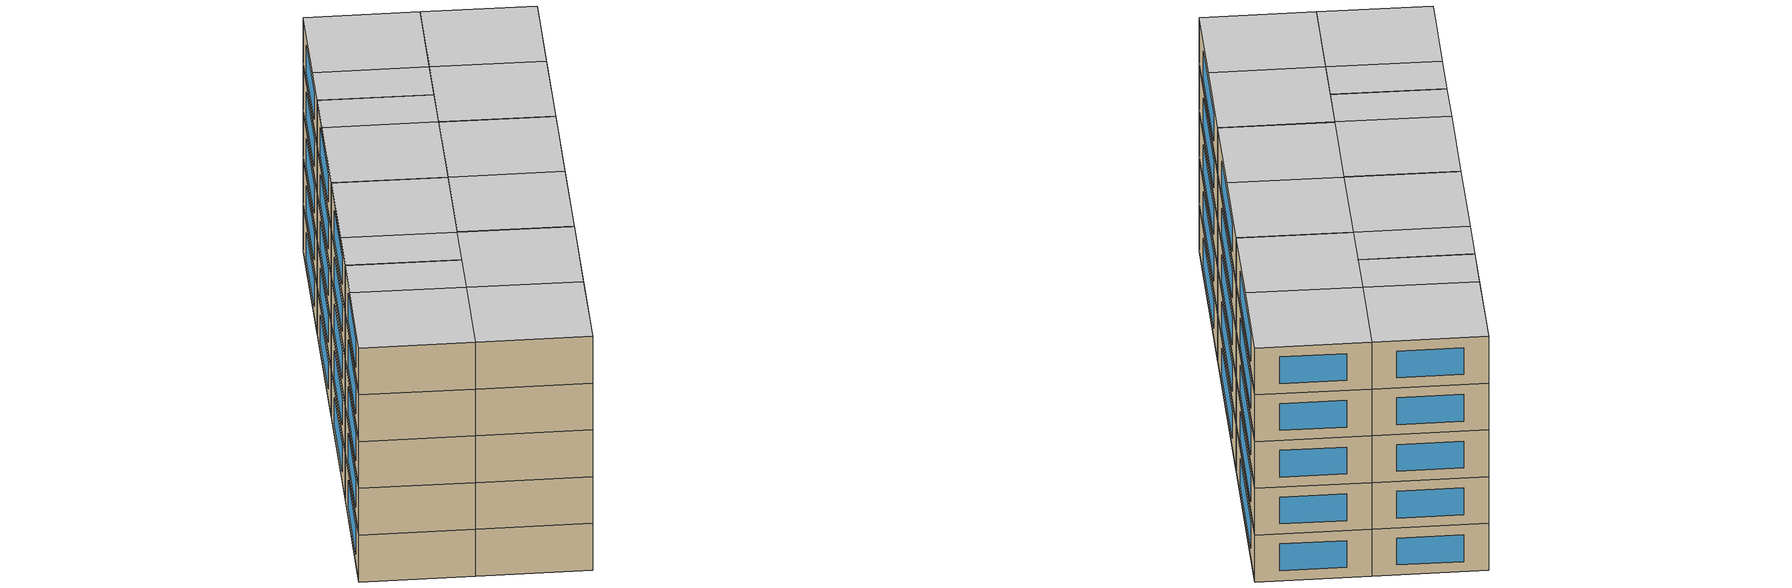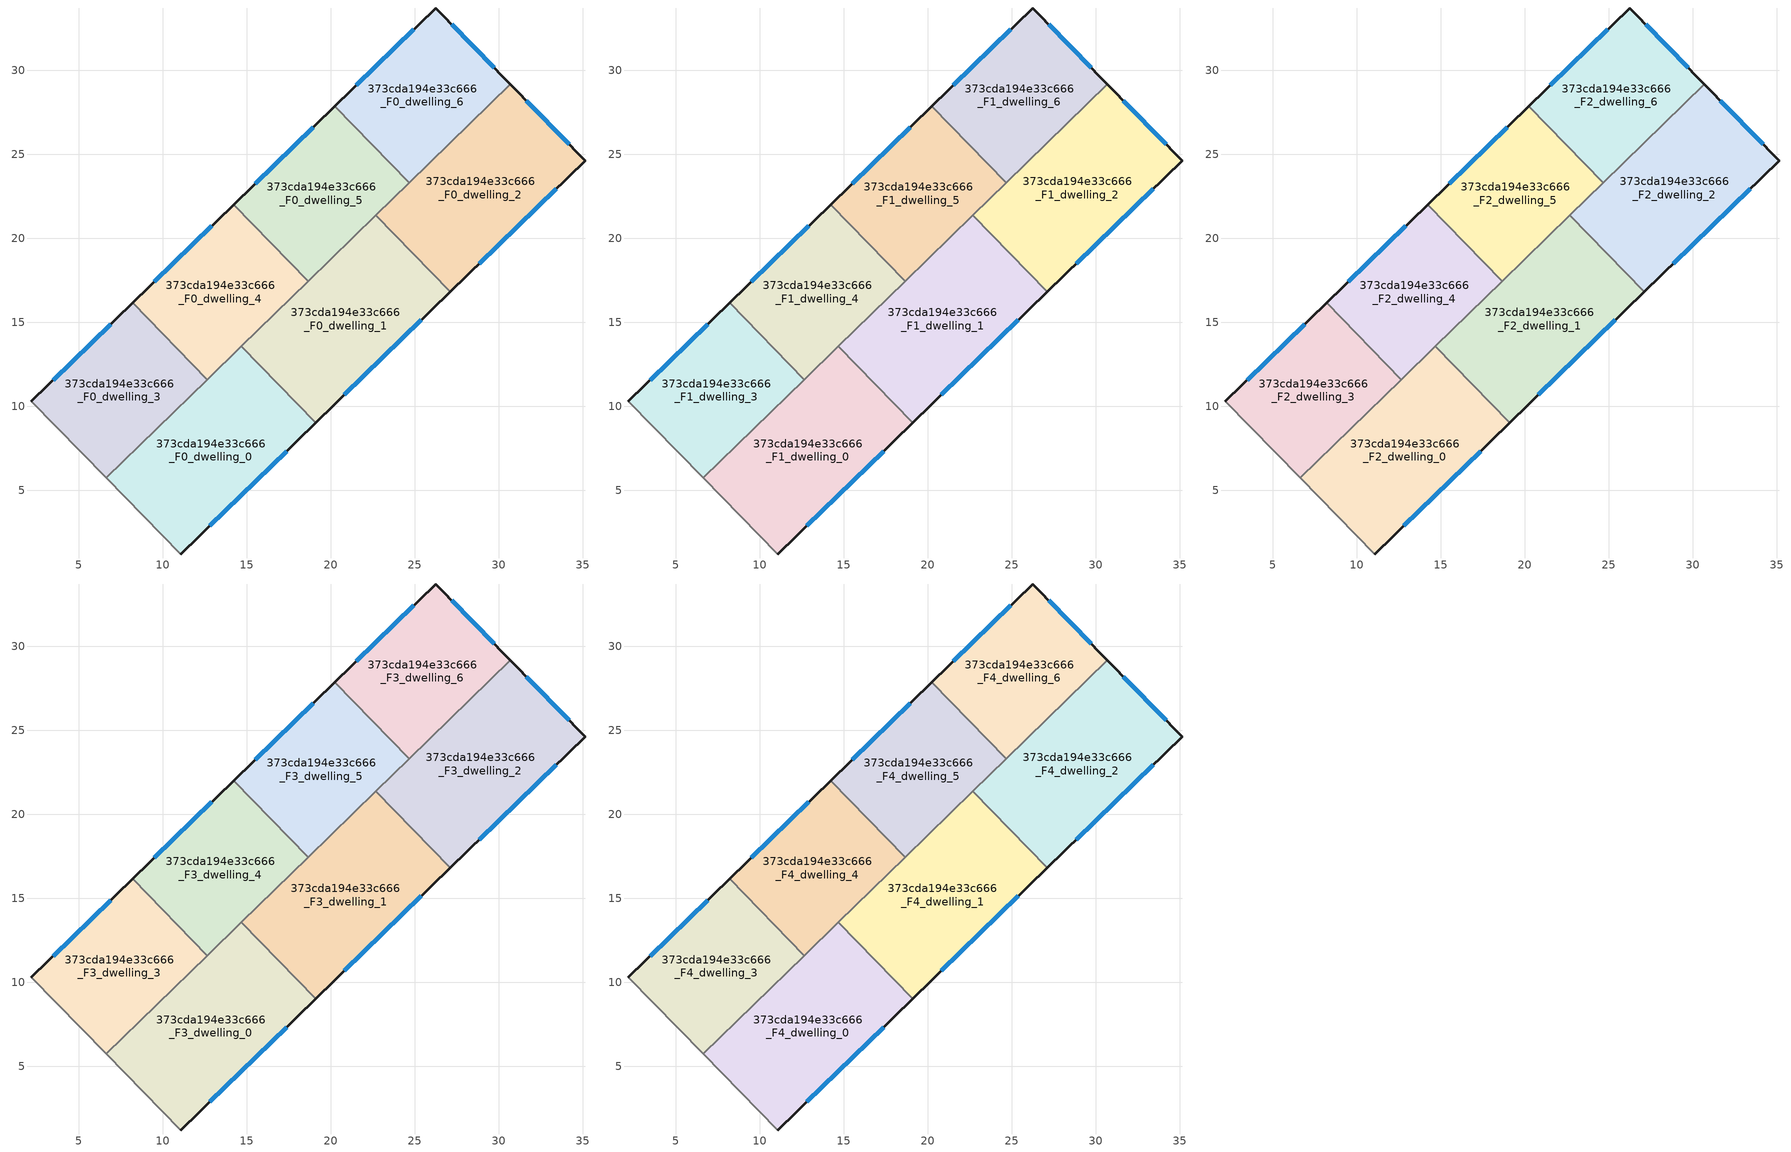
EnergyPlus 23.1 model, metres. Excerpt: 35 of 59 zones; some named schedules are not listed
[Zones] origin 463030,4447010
373cda194e33c666_F0_dwelling_0
 floor ground (EU_floor_Construction): 14.67,13.57 19.1,9.01 11.09,1.21 6.64,5.75 z0
 wall outside (EU_wall_Construction): 11.09,1.21 19.1,9.01 z0:3
 wall adiabatic (EU_wall_Construction): 6.64,5.75 11.09,1.21 z0:3
 wall to 373cda194e33c666_F0_dwelling_1 (EU_wall_Construction): 19.1,9.01 14.67,13.57 z0:3
 wall to 373cda194e33c666_F0_dwelling_3 (EU_wall_Construction): 12.65,11.6 6.64,5.75 z0:3
 wall to 373cda194e33c666_F0_dwelling_4 (EU_wall_Construction): 14.67,13.57 12.65,11.6 z0:3
 window (EU_Window_Construction): 12.81,2.88 17.39,7.34 z0.64:2.36
373cda194e33c666_F0_dwelling_1
 floor ground (EU_floor_Construction): 22.69,21.38 27.12,16.82 19.1,9.01 14.67,13.57 z0
 wall outside (EU_wall_Construction): 19.1,9.01 27.12,16.82 z0:3
 wall to 373cda194e33c666_F0_dwelling_2 (EU_wall_Construction): 27.12,16.82 22.69,21.38 z0:3
 wall to 373cda194e33c666_F0_dwelling_5 (EU_wall_Construction): 22.69,21.38 18.66,17.46 z0:3
 wall to 373cda194e33c666_F0_dwelling_4 (EU_wall_Construction): 18.66,17.46 14.67,13.57 z0:3
 window (EU_Window_Construction): 20.82,10.69 25.41,15.15 z0.64:2.36
373cda194e33c666_F0_dwelling_2
 floor ground (EU_floor_Construction): 30.7,29.18 35.16,24.64 27.12,16.82 22.69,21.38 z0
 wall outside (EU_wall_Construction): 27.12,16.82 35.16,24.64 30.7,29.18 z0:3
 wall to 373cda194e33c666_F0_dwelling_6 (EU_wall_Construction): 30.7,29.18 24.68,23.31 z0:3
 wall to 373cda194e33c666_F0_dwelling_5 (EU_wall_Construction): 24.68,23.31 22.69,21.38 z0:3
 window (EU_Window_Construction): 34.2,25.61 31.66,28.2 / 28.84,18.5 33.43,22.96 z0.64:2.36
373cda194e33c666_F0_dwelling_3
 floor ground (EU_floor_Construction): 8.21,16.16 12.65,11.6 6.64,5.75 2.18,10.29 z0
 wall outside (EU_wall_Construction): 8.21,16.16 2.18,10.29 z0:3
 wall adiabatic (EU_wall_Construction): 2.18,10.29 6.64,5.75 z0:3
 wall to 373cda194e33c666_F0_dwelling_4 (EU_wall_Construction): 12.65,11.6 8.21,16.16 z0:3
 window (EU_Window_Construction): 6.92,14.9 3.48,11.55 z0.64:2.36
373cda194e33c666_F0_dwelling_4
 floor ground (EU_floor_Construction): 14.23,22.01 18.66,17.46 12.65,11.6 8.21,16.16 z0
 wall outside (EU_wall_Construction): 14.23,22.01 8.21,16.16 z0:3
 wall to 373cda194e33c666_F0_dwelling_5 (EU_wall_Construction): 18.66,17.46 14.23,22.01 z0:3
 window (EU_Window_Construction): 12.94,20.76 9.5,17.41 z0.64:2.36
373cda194e33c666_F0_dwelling_5
 floor ground (EU_floor_Construction): 20.24,27.87 24.68,23.31 18.66,17.46 14.23,22.01 z0
 wall outside (EU_wall_Construction): 20.24,27.87 14.23,22.01 z0:3
 wall to 373cda194e33c666_F0_dwelling_6 (EU_wall_Construction): 24.68,23.31 20.24,27.87 z0:3
 window (EU_Window_Construction): 18.95,26.61 15.51,23.27 z0.64:2.36
373cda194e33c666_F0_dwelling_6
 floor ground (EU_floor_Construction): 26.25,33.72 30.7,29.18 24.68,23.31 20.24,27.87 z0
 wall outside (EU_wall_Construction): 30.7,29.18 26.25,33.72 20.24,27.87 z0:3
 window (EU_Window_Construction): 24.96,32.46 21.53,29.12 / 29.75,30.15 27.2,32.74 z0.64:2.36
373cda194e33c666_F1_dwelling_0
 floor to 373cda194e33c666_F0_dwelling_0 (EU_floor_Construction): 14.67,13.57 19.1,9.01 11.09,1.21 6.64,5.75 z3
 wall outside (EU_wall_Construction): 11.09,1.21 19.1,9.01 z3:6
 wall adiabatic (EU_wall_Construction): 6.64,5.75 11.09,1.21 z3:6
 wall to 373cda194e33c666_F1_dwelling_1 (EU_wall_Construction): 19.1,9.01 14.67,13.57 z3:6
 wall to 373cda194e33c666_F1_dwelling_3 (EU_wall_Construction): 12.65,11.6 6.64,5.75 z3:6
 wall to 373cda194e33c666_F1_dwelling_4 (EU_wall_Construction): 14.67,13.57 12.65,11.6 z3:6
 window (EU_Window_Construction): 12.81,2.88 17.39,7.34 z3.64:5.36
373cda194e33c666_F1_dwelling_1
 floor to 373cda194e33c666_F0_dwelling_1 (EU_floor_Construction): 22.69,21.38 27.12,16.82 19.1,9.01 14.67,13.57 z3
 wall outside (EU_wall_Construction): 19.1,9.01 27.12,16.82 z3:6
 wall to 373cda194e33c666_F1_dwelling_2 (EU_wall_Construction): 27.12,16.82 22.69,21.38 z3:6
 wall to 373cda194e33c666_F1_dwelling_5 (EU_wall_Construction): 22.69,21.38 18.66,17.46 z3:6
 wall to 373cda194e33c666_F1_dwelling_4 (EU_wall_Construction): 18.66,17.46 14.67,13.57 z3:6
 window (EU_Window_Construction): 20.82,10.69 25.41,15.15 z3.64:5.36
373cda194e33c666_F1_dwelling_2
 floor to 373cda194e33c666_F0_dwelling_2 (EU_floor_Construction): 30.7,29.18 35.16,24.64 27.12,16.82 22.69,21.38 z3
 wall outside (EU_wall_Construction): 27.12,16.82 35.16,24.64 30.7,29.18 z3:6
 wall to 373cda194e33c666_F1_dwelling_6 (EU_wall_Construction): 30.7,29.18 24.68,23.31 z3:6
 wall to 373cda194e33c666_F1_dwelling_5 (EU_wall_Construction): 24.68,23.31 22.69,21.38 z3:6
 window (EU_Window_Construction): 34.2,25.61 31.66,28.2 / 28.84,18.5 33.43,22.96 z3.64:5.36
373cda194e33c666_F1_dwelling_3
 floor to 373cda194e33c666_F0_dwelling_3 (EU_floor_Construction): 8.21,16.16 12.65,11.6 6.64,5.75 2.18,10.29 z3
 wall outside (EU_wall_Construction): 8.21,16.16 2.18,10.29 z3:6
 wall adiabatic (EU_wall_Construction): 2.18,10.29 6.64,5.75 z3:6
 wall to 373cda194e33c666_F1_dwelling_4 (EU_wall_Construction): 12.65,11.6 8.21,16.16 z3:6
 window (EU_Window_Construction): 6.92,14.9 3.48,11.55 z3.64:5.36
373cda194e33c666_F1_dwelling_4
 floor to 373cda194e33c666_F0_dwelling_4 (EU_floor_Construction): 14.23,22.01 18.66,17.46 12.65,11.6 8.21,16.16 z3
 wall outside (EU_wall_Construction): 14.23,22.01 8.21,16.16 z3:6
 wall to 373cda194e33c666_F1_dwelling_5 (EU_wall_Construction): 18.66,17.46 14.23,22.01 z3:6
 window (EU_Window_Construction): 12.94,20.76 9.5,17.41 z3.64:5.36
373cda194e33c666_F1_dwelling_5
 floor to 373cda194e33c666_F0_dwelling_5 (EU_floor_Construction): 20.24,27.87 24.68,23.31 18.66,17.46 14.23,22.01 z3
 wall outside (EU_wall_Construction): 20.24,27.87 14.23,22.01 z3:6
 wall to 373cda194e33c666_F1_dwelling_6 (EU_wall_Construction): 24.68,23.31 20.24,27.87 z3:6
 window (EU_Window_Construction): 18.95,26.61 15.51,23.27 z3.64:5.36
373cda194e33c666_F1_dwelling_6
 floor to 373cda194e33c666_F0_dwelling_6 (EU_floor_Construction): 26.25,33.72 30.7,29.18 24.68,23.31 20.24,27.87 z3
 wall outside (EU_wall_Construction): 30.7,29.18 26.25,33.72 20.24,27.87 z3:6
 window (EU_Window_Construction): 24.96,32.46 21.53,29.12 / 29.75,30.15 27.2,32.74 z3.64:5.36
373cda194e33c666_F2_dwelling_0
 floor to 373cda194e33c666_F1_dwelling_0 (EU_floor_Construction): 14.67,13.57 19.1,9.01 11.09,1.21 6.64,5.75 z6
 wall outside (EU_wall_Construction): 11.09,1.21 19.1,9.01 z6:9
 wall adiabatic (EU_wall_Construction): 6.64,5.75 11.09,1.21 z6:9
 wall to 373cda194e33c666_F2_dwelling_1 (EU_wall_Construction): 19.1,9.01 14.67,13.57 z6:9
 wall to 373cda194e33c666_F2_dwelling_3 (EU_wall_Construction): 12.65,11.6 6.64,5.75 z6:9
 wall to 373cda194e33c666_F2_dwelling_4 (EU_wall_Construction): 14.67,13.57 12.65,11.6 z6:9
 window (EU_Window_Construction): 12.81,2.88 17.39,7.34 z6.64:8.36
373cda194e33c666_F2_dwelling_1
 floor to 373cda194e33c666_F1_dwelling_1 (EU_floor_Construction): 22.69,21.38 27.12,16.82 19.1,9.01 14.67,13.57 z6
 wall outside (EU_wall_Construction): 19.1,9.01 27.12,16.82 z6:9
 wall to 373cda194e33c666_F2_dwelling_2 (EU_wall_Construction): 27.12,16.82 22.69,21.38 z6:9
 wall to 373cda194e33c666_F2_dwelling_5 (EU_wall_Construction): 22.69,21.38 18.66,17.46 z6:9
 wall to 373cda194e33c666_F2_dwelling_4 (EU_wall_Construction): 18.66,17.46 14.67,13.57 z6:9
 window (EU_Window_Construction): 20.82,10.69 25.41,15.15 z6.64:8.36
373cda194e33c666_F2_dwelling_2
 floor to 373cda194e33c666_F1_dwelling_2 (EU_floor_Construction): 30.7,29.18 35.16,24.64 27.12,16.82 22.69,21.38 z6
 wall outside (EU_wall_Construction): 27.12,16.82 35.16,24.64 30.7,29.18 z6:9
 wall to 373cda194e33c666_F2_dwelling_6 (EU_wall_Construction): 30.7,29.18 24.68,23.31 z6:9
 wall to 373cda194e33c666_F2_dwelling_5 (EU_wall_Construction): 24.68,23.31 22.69,21.38 z6:9
 window (EU_Window_Construction): 34.2,25.61 31.66,28.2 / 28.84,18.5 33.43,22.96 z6.64:8.36
373cda194e33c666_F2_dwelling_3
 floor to 373cda194e33c666_F1_dwelling_3 (EU_floor_Construction): 8.21,16.16 12.65,11.6 6.64,5.75 2.18,10.29 z6
 wall outside (EU_wall_Construction): 8.21,16.16 2.18,10.29 z6:9
 wall adiabatic (EU_wall_Construction): 2.18,10.29 6.64,5.75 z6:9
 wall to 373cda194e33c666_F2_dwelling_4 (EU_wall_Construction): 12.65,11.6 8.21,16.16 z6:9
 window (EU_Window_Construction): 6.92,14.9 3.48,11.55 z6.64:8.36
373cda194e33c666_F2_dwelling_4
 floor to 373cda194e33c666_F1_dwelling_4 (EU_floor_Construction): 14.23,22.01 18.66,17.46 12.65,11.6 8.21,16.16 z6
 wall outside (EU_wall_Construction): 14.23,22.01 8.21,16.16 z6:9
 wall to 373cda194e33c666_F2_dwelling_5 (EU_wall_Construction): 18.66,17.46 14.23,22.01 z6:9
 window (EU_Window_Construction): 12.94,20.76 9.5,17.41 z6.64:8.36
373cda194e33c666_F2_dwelling_5
 floor to 373cda194e33c666_F1_dwelling_5 (EU_floor_Construction): 20.24,27.87 24.68,23.31 18.66,17.46 14.23,22.01 z6
 wall outside (EU_wall_Construction): 20.24,27.87 14.23,22.01 z6:9
 wall to 373cda194e33c666_F2_dwelling_6 (EU_wall_Construction): 24.68,23.31 20.24,27.87 z6:9
 window (EU_Window_Construction): 18.95,26.61 15.51,23.27 z6.64:8.36
373cda194e33c666_F2_dwelling_6
 floor to 373cda194e33c666_F1_dwelling_6 (EU_floor_Construction): 26.25,33.72 30.7,29.18 24.68,23.31 20.24,27.87 z6
 wall outside (EU_wall_Construction): 30.7,29.18 26.25,33.72 20.24,27.87 z6:9
 window (EU_Window_Construction): 24.96,32.46 21.53,29.12 / 29.75,30.15 27.2,32.74 z6.64:8.36
373cda194e33c666_F3_dwelling_0
 floor to 373cda194e33c666_F2_dwelling_0 (EU_floor_Construction): 14.67,13.57 19.1,9.01 11.09,1.21 6.64,5.75 z9
 wall outside (EU_wall_Construction): 11.09,1.21 19.1,9.01 z9:12
 wall adiabatic (EU_wall_Construction): 6.64,5.75 11.09,1.21 z9:12
 wall to 373cda194e33c666_F3_dwelling_1 (EU_wall_Construction): 19.1,9.01 14.67,13.57 z9:12
 wall to 373cda194e33c666_F3_dwelling_3 (EU_wall_Construction): 12.65,11.6 6.64,5.75 z9:12
 wall to 373cda194e33c666_F3_dwelling_4 (EU_wall_Construction): 14.67,13.57 12.65,11.6 z9:12
 window (EU_Window_Construction): 12.81,2.88 17.39,7.34 z9.64:11.36
373cda194e33c666_F3_dwelling_1
 floor to 373cda194e33c666_F2_dwelling_1 (EU_floor_Construction): 22.69,21.38 27.12,16.82 19.1,9.01 14.67,13.57 z9
 wall outside (EU_wall_Construction): 19.1,9.01 27.12,16.82 z9:12
 wall to 373cda194e33c666_F3_dwelling_2 (EU_wall_Construction): 27.12,16.82 22.69,21.38 z9:12
 wall to 373cda194e33c666_F3_dwelling_5 (EU_wall_Construction): 22.69,21.38 18.66,17.46 z9:12
 wall to 373cda194e33c666_F3_dwelling_4 (EU_wall_Construction): 18.66,17.46 14.67,13.57 z9:12
 window (EU_Window_Construction): 20.82,10.69 25.41,15.15 z9.64:11.36
373cda194e33c666_F3_dwelling_2
 floor to 373cda194e33c666_F2_dwelling_2 (EU_floor_Construction): 30.7,29.18 35.16,24.64 27.12,16.82 22.69,21.38 z9
 wall outside (EU_wall_Construction): 27.12,16.82 35.16,24.64 30.7,29.18 z9:12
 wall to 373cda194e33c666_F3_dwelling_6 (EU_wall_Construction): 30.7,29.18 24.68,23.31 z9:12
 wall to 373cda194e33c666_F3_dwelling_5 (EU_wall_Construction): 24.68,23.31 22.69,21.38 z9:12
 window (EU_Window_Construction): 34.2,25.61 31.66,28.2 / 28.84,18.5 33.43,22.96 z9.64:11.36
373cda194e33c666_F3_dwelling_3
 floor to 373cda194e33c666_F2_dwelling_3 (EU_floor_Construction): 8.21,16.16 12.65,11.6 6.64,5.75 2.18,10.29 z9
 wall outside (EU_wall_Construction): 8.21,16.16 2.18,10.29 z9:12
 wall adiabatic (EU_wall_Construction): 2.18,10.29 6.64,5.75 z9:12
 wall to 373cda194e33c666_F3_dwelling_4 (EU_wall_Construction): 12.65,11.6 8.21,16.16 z9:12
 window (EU_Window_Construction): 6.92,14.9 3.48,11.55 z9.64:11.36
373cda194e33c666_F3_dwelling_4
 floor to 373cda194e33c666_F2_dwelling_4 (EU_floor_Construction): 14.23,22.01 18.66,17.46 12.65,11.6 8.21,16.16 z9
 wall outside (EU_wall_Construction): 14.23,22.01 8.21,16.16 z9:12
 wall to 373cda194e33c666_F3_dwelling_5 (EU_wall_Construction): 18.66,17.46 14.23,22.01 z9:12
 window (EU_Window_Construction): 12.94,20.76 9.5,17.41 z9.64:11.36
373cda194e33c666_F3_dwelling_5
 floor to 373cda194e33c666_F2_dwelling_5 (EU_floor_Construction): 20.24,27.87 24.68,23.31 18.66,17.46 14.23,22.01 z9
 wall outside (EU_wall_Construction): 20.24,27.87 14.23,22.01 z9:12
 wall to 373cda194e33c666_F3_dwelling_6 (EU_wall_Construction): 24.68,23.31 20.24,27.87 z9:12
 window (EU_Window_Construction): 18.95,26.61 15.51,23.27 z9.64:11.36
373cda194e33c666_F3_dwelling_6
 floor to 373cda194e33c666_F2_dwelling_6 (EU_floor_Construction): 26.25,33.72 30.7,29.18 24.68,23.31 20.24,27.87 z9
 wall outside (EU_wall_Construction): 30.7,29.18 26.25,33.72 20.24,27.87 z9:12
 window (EU_Window_Construction): 24.96,32.46 21.53,29.12 / 29.75,30.15 27.2,32.74 z9.64:11.36
373cda194e33c666_F4_dwelling_0
 floor to 373cda194e33c666_F3_dwelling_0 (EU_floor_Construction): 14.67,13.57 19.1,9.01 11.09,1.21 6.64,5.75 z12
 wall outside (EU_wall_Construction): 11.09,1.21 19.1,9.01 z12:15
 wall adiabatic (EU_wall_Construction): 6.64,5.75 11.09,1.21 z12:15
 wall to 373cda194e33c666_F4_dwelling_1 (EU_wall_Construction): 19.1,9.01 14.67,13.57 z12:15
 wall to 373cda194e33c666_F4_dwelling_3 (EU_wall_Construction): 12.65,11.6 6.64,5.75 z12:15
 wall to 373cda194e33c666_F4_dwelling_4 (EU_wall_Construction): 14.67,13.57 12.65,11.6 z12:15
 window (EU_Window_Construction): 12.81,2.88 17.39,7.34 z12.64:14.36
 ceiling to 373cda194e33c666_F5_dwelling_1 (EU_floor_Construction): 19.09,9 14.66,13.56 10.65,9.66 15.08,5.1 z15
 ceiling to 373cda194e33c666_F5_dwelling_2 (EU_floor_Construction): 19.1,9.01 14.67,13.57 14.66,13.56 19.09,9 z15
 ceiling to 373cda194e33c666_F5_dwelling_0 (EU_floor_Construction): 15.08,5.1 10.65,9.66 6.64,5.75 11.09,1.21 z15
373cda194e33c666_F4_dwelling_1
 floor to 373cda194e33c666_F3_dwelling_1 (EU_floor_Construction): 22.69,21.38 27.12,16.82 19.1,9.01 14.67,13.57 z12
 wall outside (EU_wall_Construction): 19.1,9.01 27.12,16.82 z12:15
 wall to 373cda194e33c666_F4_dwelling_2 (EU_wall_Construction): 27.12,16.82 22.69,21.38 z12:15
 wall to 373cda194e33c666_F4_dwelling_5 (EU_wall_Construction): 22.69,21.38 18.66,17.46 z12:15
 wall to 373cda194e33c666_F4_dwelling_4 (EU_wall_Construction): 18.66,17.46 14.67,13.57 z12:15
 window (EU_Window_Construction): 20.82,10.69 25.41,15.15 z12.64:14.36
 ceiling to 373cda194e33c666_F5_dwelling_3 (EU_floor_Construction): 27.12,16.81 22.68,21.37 18.67,17.46 23.1,12.91 z15
 ceiling to 373cda194e33c666_F5_dwelling_4 (EU_floor_Construction): 27.12,16.82 22.69,21.38 22.68,21.37 27.12,16.81 z15
 ceiling to 373cda194e33c666_F5_dwelling_2 (EU_floor_Construction): 23.1,12.91 18.67,17.46 14.67,13.57 19.1,9.01 z15
373cda194e33c666_F4_dwelling_2
 floor to 373cda194e33c666_F3_dwelling_2 (EU_floor_Construction): 30.7,29.18 35.16,24.64 27.12,16.82 22.69,21.38 z12
 wall outside (EU_wall_Construction): 27.12,16.82 35.16,24.64 30.7,29.18 z12:15
 wall to 373cda194e33c666_F4_dwelling_6 (EU_wall_Construction): 30.7,29.18 24.68,23.31 z12:15
 wall to 373cda194e33c666_F4_dwelling_5 (EU_wall_Construction): 24.68,23.31 22.69,21.38 z12:15
 window (EU_Window_Construction): 34.2,25.61 31.66,28.2 / 28.84,18.5 33.43,22.96 z12.64:14.36
 ceiling adiabatic (EU_roof_Construction): 35.16,24.64 30.7,29.18 26.69,25.27 31.13,20.72 z15
 ceiling to 373cda194e33c666_F5_dwelling_4 (EU_floor_Construction): 31.13,20.72 26.69,25.27 22.69,21.38 27.12,16.82 z15
373cda194e33c666_F4_dwelling_3
 floor to 373cda194e33c666_F3_dwelling_3 (EU_floor_Construction): 8.21,16.16 12.65,11.6 6.64,5.75 2.18,10.29 z12
 wall outside (EU_wall_Construction): 8.21,16.16 2.18,10.29 z12:15
 wall adiabatic (EU_wall_Construction): 2.18,10.29 6.64,5.75 z12:15
 wall to 373cda194e33c666_F4_dwelling_4 (EU_wall_Construction): 12.65,11.6 8.21,16.16 z12:15
 window (EU_Window_Construction): 6.92,14.9 3.48,11.55 z12.64:14.36
 ceiling to 373cda194e33c666_F5_dwelling_0 (EU_floor_Construction): 10.65,9.66 6.21,14.21 2.18,10.29 6.64,5.75 z15
 ceiling to 373cda194e33c666_F5_dwelling_1 (EU_floor_Construction): 12.65,11.6 8.21,16.16 6.21,14.21 10.65,9.66 z15
373cda194e33c666_F4_dwelling_4
 floor to 373cda194e33c666_F3_dwelling_4 (EU_floor_Construction): 14.23,22.01 18.66,17.46 12.65,11.6 8.21,16.16 z12
 wall outside (EU_wall_Construction): 14.23,22.01 8.21,16.16 z12:15
 wall to 373cda194e33c666_F4_dwelling_5 (EU_wall_Construction): 18.66,17.46 14.23,22.01 z12:15
 window (EU_Window_Construction): 12.94,20.76 9.5,17.41 z12.64:14.36
 ceiling to 373cda194e33c666_F5_dwelling_2 (EU_floor_Construction): 18.66,17.46 14.23,22.01 10.22,18.12 14.66,13.56 z15
 ceiling to 373cda194e33c666_F5_dwelling_1 (EU_floor_Construction): 14.66,13.56 10.22,18.12 8.21,16.16 12.65,11.6 z15
373cda194e33c666_F4_dwelling_5
 floor to 373cda194e33c666_F3_dwelling_5 (EU_floor_Construction): 20.24,27.87 24.68,23.31 18.66,17.46 14.23,22.01 z12
 wall outside (EU_wall_Construction): 20.24,27.87 14.23,22.01 z12:15
 wall to 373cda194e33c666_F4_dwelling_6 (EU_wall_Construction): 24.68,23.31 20.24,27.87 z12:15
 window (EU_Window_Construction): 18.95,26.61 15.51,23.27 z12.64:14.36
 ceiling to 373cda194e33c666_F5_dwelling_3 (EU_floor_Construction): 22.68,21.37 18.25,25.93 14.23,22.02 18.67,17.46 z15
 ceiling to 373cda194e33c666_F5_dwelling_4 (EU_floor_Construction): 24.68,23.31 20.24,27.87 18.25,25.93 22.68,21.37 z15
 ceiling to 373cda194e33c666_F5_dwelling_2 (EU_floor_Construction): 18.67,17.46 14.23,22.02 14.23,22.01 18.66,17.46 z15
373cda194e33c666_F4_dwelling_6
 floor to 373cda194e33c666_F3_dwelling_6 (EU_floor_Construction): 26.25,33.72 30.7,29.18 24.68,23.31 20.24,27.87 z12
 wall outside (EU_wall_Construction): 30.7,29.18 26.25,33.72 20.24,27.87 z12:15
 window (EU_Window_Construction): 24.96,32.46 21.53,29.12 / 29.75,30.15 27.2,32.74 z12.64:14.36
 ceiling to 373cda194e33c666_F5_dwelling_4 (EU_floor_Construction): 26.69,25.27 22.26,29.83 20.24,27.87 24.68,23.31 z15
 ceiling adiabatic (EU_roof_Construction): 30.7,29.18 26.25,33.72 22.26,29.83 26.69,25.27 z15
[Building]
EU S2 Campaign: North Axis=0; Terrain=City; Solar Distribution=FullExterior
[Site:Location]
Yerevan-Zvartnots.Intl.AP: Latitude=40.15; Longitude=44.383; Time Zone=4; Elevation=854
[SizingPeriod:WeatherFileDays]
AnnualSizingPeriod: Begin Month=1; Begin Day of Month=1; End Month=12; End Day of Month=31; Day of Week for Start Day=Monday; Use Weather File Daylight Saving Period=No; Use Weather File Rain and Snow Indicators=No
[MATERIAL]
EU_InternalMass_Material: Roughness=MediumRough; Thickness=0.1; Conductivity=1; Density=1800; Specific Heat=900; Thermal Absorptance=0.9; Solar Absorptance=0.7; Visible Absorptance=0.7
[MATERIAL:NOMASS] Roughness=MediumRough; Thermal Absorptance=0.9; Solar Absorptance=0.7; Visible Absorptance=0.7
Name | Thermal Resistance
EU_wall_NoMass | 1.05043
EU_roof_NoMass | 1.45357
EU_floor_NoMass | 0.478065
[WINDOWMATERIAL:SIMPLEGLAZINGSYSTEM]
EU_Window_SimpleGlazing: UFactor=2.5566; Solar Heat Gain Coefficient=0.75; Visible Transmittance=0.75
[CONSTRUCTION]
EU_wall_Construction: EU_wall_NoMass
EU_roof_Construction: EU_roof_NoMass
EU_floor_Construction: EU_floor_NoMass
EU_Window_Construction: EU_Window_SimpleGlazing
EU_InternalMass_Construction: EU_InternalMass_Material
[ZONE] Type=1; Multiplier=1; Ceiling Height=autocalculate; Floor Area=autocalculate; Part of Total Floor Area=Yes
Name | Volume
373cda194e33c666_F0_dwelling_0; 373cda194e33c666_F1_dwelling_0; 373cda194e33c666_F2_dwelling_0; 373cda194e33c666_F3_dwelling_0; 373cda194e33c666_F4_dwelling_0 | 213.538
373cda194e33c666_F0_dwelling_1; 373cda194e33c666_F1_dwelling_1; 373cda194e33c666_F2_dwelling_1; 373cda194e33c666_F3_dwelling_1; 373cda194e33c666_F4_dwelling_1 | 213.511
373cda194e33c666_F0_dwelling_2; 373cda194e33c666_F1_dwelling_2; 373cda194e33c666_F2_dwelling_2; 373cda194e33c666_F3_dwelling_2; 373cda194e33c666_F4_dwelling_2 | 213.52
373cda194e33c666_F0_dwelling_3; 373cda194e33c666_F1_dwelling_3; 373cda194e33c666_F2_dwelling_3; 373cda194e33c666_F3_dwelling_3; 373cda194e33c666_F4_dwelling_3 | 160.168
373cda194e33c666_F0_dwelling_4; 373cda194e33c666_F1_dwelling_4; 373cda194e33c666_F2_dwelling_4; 373cda194e33c666_F3_dwelling_4; 373cda194e33c666_F4_dwelling_4 | 160.174
373cda194e33c666_F0_dwelling_5; 373cda194e33c666_F1_dwelling_5; 373cda194e33c666_F2_dwelling_5; 373cda194e33c666_F3_dwelling_5; 373cda194e33c666_F4_dwelling_5 | 160.173
373cda194e33c666_F0_dwelling_6; 373cda194e33c666_F1_dwelling_6; 373cda194e33c666_F2_dwelling_6; 373cda194e33c666_F3_dwelling_6; 373cda194e33c666_F4_dwelling_6 | 160.152
[INTERNALMASS] Construction=EU_InternalMass_Construction
Name | Zone or ZoneList | Surface Area
373cda194e33c666_F0_dwelling_0_EU_InternalMass | 373cda194e33c666_F0_dwelling_0 | 71.1794
373cda194e33c666_F0_dwelling_1_EU_InternalMass | 373cda194e33c666_F0_dwelling_1 | 71.1705
373cda194e33c666_F0_dwelling_2_EU_InternalMass | 373cda194e33c666_F0_dwelling_2 | 71.1732
373cda194e33c666_F0_dwelling_3_EU_InternalMass | 373cda194e33c666_F0_dwelling_3 | 53.3894
373cda194e33c666_F0_dwelling_4_EU_InternalMass | 373cda194e33c666_F0_dwelling_4 | 53.3915
373cda194e33c666_F0_dwelling_5_EU_InternalMass | 373cda194e33c666_F0_dwelling_5 | 53.3907
373cda194e33c666_F0_dwelling_6_EU_InternalMass | 373cda194e33c666_F0_dwelling_6 | 53.3842
373cda194e33c666_F1_dwelling_0_EU_InternalMass | 373cda194e33c666_F1_dwelling_0 | 71.1794
373cda194e33c666_F1_dwelling_1_EU_InternalMass | 373cda194e33c666_F1_dwelling_1 | 71.1705
373cda194e33c666_F1_dwelling_2_EU_InternalMass | 373cda194e33c666_F1_dwelling_2 | 71.1732
373cda194e33c666_F1_dwelling_3_EU_InternalMass | 373cda194e33c666_F1_dwelling_3 | 53.3894
373cda194e33c666_F1_dwelling_4_EU_InternalMass | 373cda194e33c666_F1_dwelling_4 | 53.3915
373cda194e33c666_F1_dwelling_5_EU_InternalMass | 373cda194e33c666_F1_dwelling_5 | 53.3907
373cda194e33c666_F1_dwelling_6_EU_InternalMass | 373cda194e33c666_F1_dwelling_6 | 53.3842
373cda194e33c666_F2_dwelling_0_EU_InternalMass | 373cda194e33c666_F2_dwelling_0 | 71.1794
373cda194e33c666_F2_dwelling_1_EU_InternalMass | 373cda194e33c666_F2_dwelling_1 | 71.1705
373cda194e33c666_F2_dwelling_2_EU_InternalMass | 373cda194e33c666_F2_dwelling_2 | 71.1732
373cda194e33c666_F2_dwelling_3_EU_InternalMass | 373cda194e33c666_F2_dwelling_3 | 53.3894
373cda194e33c666_F2_dwelling_4_EU_InternalMass | 373cda194e33c666_F2_dwelling_4 | 53.3915
373cda194e33c666_F2_dwelling_5_EU_InternalMass | 373cda194e33c666_F2_dwelling_5 | 53.3907
373cda194e33c666_F2_dwelling_6_EU_InternalMass | 373cda194e33c666_F2_dwelling_6 | 53.3842
373cda194e33c666_F3_dwelling_0_EU_InternalMass | 373cda194e33c666_F3_dwelling_0 | 71.1794
373cda194e33c666_F3_dwelling_1_EU_InternalMass | 373cda194e33c666_F3_dwelling_1 | 71.1705
373cda194e33c666_F3_dwelling_2_EU_InternalMass | 373cda194e33c666_F3_dwelling_2 | 71.1732
373cda194e33c666_F3_dwelling_3_EU_InternalMass | 373cda194e33c666_F3_dwelling_3 | 53.3894
373cda194e33c666_F3_dwelling_4_EU_InternalMass | 373cda194e33c666_F3_dwelling_4 | 53.3915
373cda194e33c666_F3_dwelling_5_EU_InternalMass | 373cda194e33c666_F3_dwelling_5 | 53.3907
373cda194e33c666_F3_dwelling_6_EU_InternalMass | 373cda194e33c666_F3_dwelling_6 | 53.3842
373cda194e33c666_F4_dwelling_0_EU_InternalMass | 373cda194e33c666_F4_dwelling_0 | 71.1794
373cda194e33c666_F4_dwelling_1_EU_InternalMass | 373cda194e33c666_F4_dwelling_1 | 71.1705
373cda194e33c666_F4_dwelling_2_EU_InternalMass | 373cda194e33c666_F4_dwelling_2 | 71.1732
373cda194e33c666_F4_dwelling_3_EU_InternalMass | 373cda194e33c666_F4_dwelling_3 | 53.3894
373cda194e33c666_F4_dwelling_4_EU_InternalMass | 373cda194e33c666_F4_dwelling_4 | 53.3915
373cda194e33c666_F4_dwelling_5_EU_InternalMass | 373cda194e33c666_F4_dwelling_5 | 53.3907
373cda194e33c666_F4_dwelling_6_EU_InternalMass | 373cda194e33c666_F4_dwelling_6 | 53.3842
[OTHEREQUIPMENT] Fuel Type=Electricity; Design Level Calculation Method=Watts/Area; Power per Zone Floor Area=1; Fraction Latent=0; Fraction Radiant=0; Fraction Lost=0; Carbon Dioxide Generation Rate=0; EndUse Subcategory=EU_Step8_InternalGains
Name | Zone or ZoneList or Space or SpaceList | Schedule
EU_Step8_InternalGain_373cda194e33c666_F0_dwelling_0_f000 | 373cda194e33c666_F0_dwelling_0 | EU_Step8_GainSchedule_373cda194e33c666_F0_dwelling_0_f000
EU_Step8_InternalGain_373cda194e33c666_F0_dwelling_1_f000 | 373cda194e33c666_F0_dwelling_1 | EU_Step8_GainSchedule_373cda194e33c666_F0_dwelling_1_f000
EU_Step8_InternalGain_373cda194e33c666_F0_dwelling_2_f000 | 373cda194e33c666_F0_dwelling_2 | EU_Step8_GainSchedule_373cda194e33c666_F0_dwelling_2_f000
EU_Step8_InternalGain_373cda194e33c666_F0_dwelling_3_f000 | 373cda194e33c666_F0_dwelling_3 | EU_Step8_GainSchedule_373cda194e33c666_F0_dwelling_3_f000
EU_Step8_InternalGain_373cda194e33c666_F0_dwelling_4_f000 | 373cda194e33c666_F0_dwelling_4 | EU_Step8_GainSchedule_373cda194e33c666_F0_dwelling_4_f000
EU_Step8_InternalGain_373cda194e33c666_F0_dwelling_5_f000 | 373cda194e33c666_F0_dwelling_5 | EU_Step8_GainSchedule_373cda194e33c666_F0_dwelling_5_f000
EU_Step8_InternalGain_373cda194e33c666_F0_dwelling_6_f000 | 373cda194e33c666_F0_dwelling_6 | EU_Step8_GainSchedule_373cda194e33c666_F0_dwelling_6_f000
EU_Step8_InternalGain_373cda194e33c666_F1_dwelling_0_f000 | 373cda194e33c666_F1_dwelling_0 | EU_Step8_GainSchedule_373cda194e33c666_F1_dwelling_0_f000
EU_Step8_InternalGain_373cda194e33c666_F1_dwelling_1_f000 | 373cda194e33c666_F1_dwelling_1 | EU_Step8_GainSchedule_373cda194e33c666_F1_dwelling_1_f000
EU_Step8_InternalGain_373cda194e33c666_F1_dwelling_2_f000 | 373cda194e33c666_F1_dwelling_2 | EU_Step8_GainSchedule_373cda194e33c666_F1_dwelling_2_f000
EU_Step8_InternalGain_373cda194e33c666_F1_dwelling_3_f000 | 373cda194e33c666_F1_dwelling_3 | EU_Step8_GainSchedule_373cda194e33c666_F1_dwelling_3_f000
EU_Step8_InternalGain_373cda194e33c666_F1_dwelling_4_f000 | 373cda194e33c666_F1_dwelling_4 | EU_Step8_GainSchedule_373cda194e33c666_F1_dwelling_4_f000
EU_Step8_InternalGain_373cda194e33c666_F1_dwelling_5_f000 | 373cda194e33c666_F1_dwelling_5 | EU_Step8_GainSchedule_373cda194e33c666_F1_dwelling_5_f000
EU_Step8_InternalGain_373cda194e33c666_F1_dwelling_6_f000 | 373cda194e33c666_F1_dwelling_6 | EU_Step8_GainSchedule_373cda194e33c666_F1_dwelling_6_f000
EU_Step8_InternalGain_373cda194e33c666_F2_dwelling_0_f000 | 373cda194e33c666_F2_dwelling_0 | EU_Step8_GainSchedule_373cda194e33c666_F2_dwelling_0_f000
EU_Step8_InternalGain_373cda194e33c666_F2_dwelling_1_f000 | 373cda194e33c666_F2_dwelling_1 | EU_Step8_GainSchedule_373cda194e33c666_F2_dwelling_1_f000
EU_Step8_InternalGain_373cda194e33c666_F2_dwelling_2_f000 | 373cda194e33c666_F2_dwelling_2 | EU_Step8_GainSchedule_373cda194e33c666_F2_dwelling_2_f000
EU_Step8_InternalGain_373cda194e33c666_F2_dwelling_3_f000 | 373cda194e33c666_F2_dwelling_3 | EU_Step8_GainSchedule_373cda194e33c666_F2_dwelling_3_f000
EU_Step8_InternalGain_373cda194e33c666_F2_dwelling_4_f000 | 373cda194e33c666_F2_dwelling_4 | EU_Step8_GainSchedule_373cda194e33c666_F2_dwelling_4_f000
EU_Step8_InternalGain_373cda194e33c666_F2_dwelling_5_f000 | 373cda194e33c666_F2_dwelling_5 | EU_Step8_GainSchedule_373cda194e33c666_F2_dwelling_5_f000
EU_Step8_InternalGain_373cda194e33c666_F2_dwelling_6_f000 | 373cda194e33c666_F2_dwelling_6 | EU_Step8_GainSchedule_373cda194e33c666_F2_dwelling_6_f000
EU_Step8_InternalGain_373cda194e33c666_F3_dwelling_0_f000 | 373cda194e33c666_F3_dwelling_0 | EU_Step8_GainSchedule_373cda194e33c666_F3_dwelling_0_f000
EU_Step8_InternalGain_373cda194e33c666_F3_dwelling_1_f000 | 373cda194e33c666_F3_dwelling_1 | EU_Step8_GainSchedule_373cda194e33c666_F3_dwelling_1_f000
EU_Step8_InternalGain_373cda194e33c666_F3_dwelling_2_f000 | 373cda194e33c666_F3_dwelling_2 | EU_Step8_GainSchedule_373cda194e33c666_F3_dwelling_2_f000
EU_Step8_InternalGain_373cda194e33c666_F3_dwelling_3_f000 | 373cda194e33c666_F3_dwelling_3 | EU_Step8_GainSchedule_373cda194e33c666_F3_dwelling_3_f000
EU_Step8_InternalGain_373cda194e33c666_F3_dwelling_4_f000 | 373cda194e33c666_F3_dwelling_4 | EU_Step8_GainSchedule_373cda194e33c666_F3_dwelling_4_f000
EU_Step8_InternalGain_373cda194e33c666_F3_dwelling_5_f000 | 373cda194e33c666_F3_dwelling_5 | EU_Step8_GainSchedule_373cda194e33c666_F3_dwelling_5_f000
EU_Step8_InternalGain_373cda194e33c666_F3_dwelling_6_f000 | 373cda194e33c666_F3_dwelling_6 | EU_Step8_GainSchedule_373cda194e33c666_F3_dwelling_6_f000
EU_Step8_InternalGain_373cda194e33c666_F4_dwelling_0_f000 | 373cda194e33c666_F4_dwelling_0 | EU_Step8_GainSchedule_373cda194e33c666_F4_dwelling_0_f000
EU_Step8_InternalGain_373cda194e33c666_F4_dwelling_1_f000 | 373cda194e33c666_F4_dwelling_1 | EU_Step8_GainSchedule_373cda194e33c666_F4_dwelling_1_f000
EU_Step8_InternalGain_373cda194e33c666_F4_dwelling_2_f000 | 373cda194e33c666_F4_dwelling_2 | EU_Step8_GainSchedule_373cda194e33c666_F4_dwelling_2_f000
EU_Step8_InternalGain_373cda194e33c666_F4_dwelling_3_f000 | 373cda194e33c666_F4_dwelling_3 | EU_Step8_GainSchedule_373cda194e33c666_F4_dwelling_3_f000
EU_Step8_InternalGain_373cda194e33c666_F4_dwelling_4_f000 | 373cda194e33c666_F4_dwelling_4 | EU_Step8_GainSchedule_373cda194e33c666_F4_dwelling_4_f000
EU_Step8_InternalGain_373cda194e33c666_F4_dwelling_5_f000 | 373cda194e33c666_F4_dwelling_5 | EU_Step8_GainSchedule_373cda194e33c666_F4_dwelling_5_f000
EU_Step8_InternalGain_373cda194e33c666_F4_dwelling_6_f000 | 373cda194e33c666_F4_dwelling_6 | EU_Step8_GainSchedule_373cda194e33c666_F4_dwelling_6_f000
[ZONEVENTILATION:DESIGNFLOWRATE] Schedule=EU_AlwaysOn; Design Flow Rate Calculation Method=AirChanges/Hour; Air Changes per Hour=0.557805; Ventilation Type=Natural; Fan Pressure Rise=0; Fan Total Efficiency=1; Constant Term Coefficient=1; Temperature Term Coefficient=0; Velocity Term Coefficient=0; Velocity Squared Term Coefficient=0; Minimum Indoor Temperature=-100; Maximum Indoor Temperature=100; Delta Temperature=-100; Minimum Outdoor Temperature=-100; Maximum Outdoor Temperature=100; Maximum Wind Speed=40
Name | Zone or ZoneList or Space or SpaceList
EU_ConstantAir_373cda194e33c666_F0_dwelling_0 | 373cda194e33c666_F0_dwelling_0
EU_ConstantAir_373cda194e33c666_F0_dwelling_1 | 373cda194e33c666_F0_dwelling_1
EU_ConstantAir_373cda194e33c666_F0_dwelling_2 | 373cda194e33c666_F0_dwelling_2
EU_ConstantAir_373cda194e33c666_F0_dwelling_3 | 373cda194e33c666_F0_dwelling_3
EU_ConstantAir_373cda194e33c666_F0_dwelling_4 | 373cda194e33c666_F0_dwelling_4
EU_ConstantAir_373cda194e33c666_F0_dwelling_5 | 373cda194e33c666_F0_dwelling_5
EU_ConstantAir_373cda194e33c666_F0_dwelling_6 | 373cda194e33c666_F0_dwelling_6
EU_ConstantAir_373cda194e33c666_F1_dwelling_0 | 373cda194e33c666_F1_dwelling_0
EU_ConstantAir_373cda194e33c666_F1_dwelling_1 | 373cda194e33c666_F1_dwelling_1
EU_ConstantAir_373cda194e33c666_F1_dwelling_2 | 373cda194e33c666_F1_dwelling_2
EU_ConstantAir_373cda194e33c666_F1_dwelling_3 | 373cda194e33c666_F1_dwelling_3
EU_ConstantAir_373cda194e33c666_F1_dwelling_4 | 373cda194e33c666_F1_dwelling_4
EU_ConstantAir_373cda194e33c666_F1_dwelling_5 | 373cda194e33c666_F1_dwelling_5
EU_ConstantAir_373cda194e33c666_F1_dwelling_6 | 373cda194e33c666_F1_dwelling_6
EU_ConstantAir_373cda194e33c666_F2_dwelling_0 | 373cda194e33c666_F2_dwelling_0
EU_ConstantAir_373cda194e33c666_F2_dwelling_1 | 373cda194e33c666_F2_dwelling_1
EU_ConstantAir_373cda194e33c666_F2_dwelling_2 | 373cda194e33c666_F2_dwelling_2
EU_ConstantAir_373cda194e33c666_F2_dwelling_3 | 373cda194e33c666_F2_dwelling_3
EU_ConstantAir_373cda194e33c666_F2_dwelling_4 | 373cda194e33c666_F2_dwelling_4
EU_ConstantAir_373cda194e33c666_F2_dwelling_5 | 373cda194e33c666_F2_dwelling_5
EU_ConstantAir_373cda194e33c666_F2_dwelling_6 | 373cda194e33c666_F2_dwelling_6
EU_ConstantAir_373cda194e33c666_F3_dwelling_0 | 373cda194e33c666_F3_dwelling_0
EU_ConstantAir_373cda194e33c666_F3_dwelling_1 | 373cda194e33c666_F3_dwelling_1
EU_ConstantAir_373cda194e33c666_F3_dwelling_2 | 373cda194e33c666_F3_dwelling_2
EU_ConstantAir_373cda194e33c666_F3_dwelling_3 | 373cda194e33c666_F3_dwelling_3
EU_ConstantAir_373cda194e33c666_F3_dwelling_4 | 373cda194e33c666_F3_dwelling_4
EU_ConstantAir_373cda194e33c666_F3_dwelling_5 | 373cda194e33c666_F3_dwelling_5
EU_ConstantAir_373cda194e33c666_F3_dwelling_6 | 373cda194e33c666_F3_dwelling_6
EU_ConstantAir_373cda194e33c666_F4_dwelling_0 | 373cda194e33c666_F4_dwelling_0
EU_ConstantAir_373cda194e33c666_F4_dwelling_1 | 373cda194e33c666_F4_dwelling_1
EU_ConstantAir_373cda194e33c666_F4_dwelling_2 | 373cda194e33c666_F4_dwelling_2
EU_ConstantAir_373cda194e33c666_F4_dwelling_3 | 373cda194e33c666_F4_dwelling_3
EU_ConstantAir_373cda194e33c666_F4_dwelling_4 | 373cda194e33c666_F4_dwelling_4
EU_ConstantAir_373cda194e33c666_F4_dwelling_5 | 373cda194e33c666_F4_dwelling_5
EU_ConstantAir_373cda194e33c666_F4_dwelling_6 | 373cda194e33c666_F4_dwelling_6
[HVACTEMPLATE:ZONE:IDEALLOADSAIRSYSTEM] System Availability Schedule=EU_AlwaysOn; Maximum Heating Supply Air Temperature=50; Minimum Cooling Supply Air Temperature=13; Maximum Heating Supply Air Humidity Ratio=0.0156; Minimum Cooling Supply Air Humidity Ratio=0.0077; Heating Limit=NoLimit; Cooling Limit=NoLimit; Heating Availability Schedule=EU_AlwaysOn; Cooling Availability Schedule=EU_CoolingOff; Dehumidification Control Type=ConstantSensibleHeatRatio; Cooling Sensible Heat Ratio=0.7; Dehumidification Setpoint=60; Humidification Control Type=None; Humidification Setpoint=30; Outdoor Air Method=None; Outdoor Air Flow Rate per Person=0.00944; Outdoor Air Flow Rate per Zone Floor Area=0; Outdoor Air Flow Rate per Zone=0; Demand Controlled Ventilation Type=None; Outdoor Air Economizer Type=NoEconomizer; Heat Recovery Type=None; Sensible Heat Recovery Effectiveness=0.7; Latent Heat Recovery Effectiveness=0.65
Name | Template Thermostat
373cda194e33c666_F0_dwelling_0 | EU_HeatOnly_373cda194e33c666_F0_dwelling_0
373cda194e33c666_F0_dwelling_1 | EU_HeatOnly_373cda194e33c666_F0_dwelling_1
373cda194e33c666_F0_dwelling_2 | EU_HeatOnly_373cda194e33c666_F0_dwelling_2
373cda194e33c666_F0_dwelling_3 | EU_HeatOnly_373cda194e33c666_F0_dwelling_3
373cda194e33c666_F0_dwelling_4 | EU_HeatOnly_373cda194e33c666_F0_dwelling_4
373cda194e33c666_F0_dwelling_5 | EU_HeatOnly_373cda194e33c666_F0_dwelling_5
373cda194e33c666_F0_dwelling_6 | EU_HeatOnly_373cda194e33c666_F0_dwelling_6
373cda194e33c666_F1_dwelling_0 | EU_HeatOnly_373cda194e33c666_F1_dwelling_0
373cda194e33c666_F1_dwelling_1 | EU_HeatOnly_373cda194e33c666_F1_dwelling_1
373cda194e33c666_F1_dwelling_2 | EU_HeatOnly_373cda194e33c666_F1_dwelling_2
373cda194e33c666_F1_dwelling_3 | EU_HeatOnly_373cda194e33c666_F1_dwelling_3
373cda194e33c666_F1_dwelling_4 | EU_HeatOnly_373cda194e33c666_F1_dwelling_4
373cda194e33c666_F1_dwelling_5 | EU_HeatOnly_373cda194e33c666_F1_dwelling_5
373cda194e33c666_F1_dwelling_6 | EU_HeatOnly_373cda194e33c666_F1_dwelling_6
373cda194e33c666_F2_dwelling_0 | EU_HeatOnly_373cda194e33c666_F2_dwelling_0
373cda194e33c666_F2_dwelling_1 | EU_HeatOnly_373cda194e33c666_F2_dwelling_1
373cda194e33c666_F2_dwelling_2 | EU_HeatOnly_373cda194e33c666_F2_dwelling_2
373cda194e33c666_F2_dwelling_3 | EU_HeatOnly_373cda194e33c666_F2_dwelling_3
373cda194e33c666_F2_dwelling_4 | EU_HeatOnly_373cda194e33c666_F2_dwelling_4
373cda194e33c666_F2_dwelling_5 | EU_HeatOnly_373cda194e33c666_F2_dwelling_5
373cda194e33c666_F2_dwelling_6 | EU_HeatOnly_373cda194e33c666_F2_dwelling_6
373cda194e33c666_F3_dwelling_0 | EU_HeatOnly_373cda194e33c666_F3_dwelling_0
373cda194e33c666_F3_dwelling_1 | EU_HeatOnly_373cda194e33c666_F3_dwelling_1
373cda194e33c666_F3_dwelling_2 | EU_HeatOnly_373cda194e33c666_F3_dwelling_2
373cda194e33c666_F3_dwelling_3 | EU_HeatOnly_373cda194e33c666_F3_dwelling_3
373cda194e33c666_F3_dwelling_4 | EU_HeatOnly_373cda194e33c666_F3_dwelling_4
373cda194e33c666_F3_dwelling_5 | EU_HeatOnly_373cda194e33c666_F3_dwelling_5
373cda194e33c666_F3_dwelling_6 | EU_HeatOnly_373cda194e33c666_F3_dwelling_6
373cda194e33c666_F4_dwelling_0 | EU_HeatOnly_373cda194e33c666_F4_dwelling_0
373cda194e33c666_F4_dwelling_1 | EU_HeatOnly_373cda194e33c666_F4_dwelling_1
373cda194e33c666_F4_dwelling_2 | EU_HeatOnly_373cda194e33c666_F4_dwelling_2
373cda194e33c666_F4_dwelling_3 | EU_HeatOnly_373cda194e33c666_F4_dwelling_3
373cda194e33c666_F4_dwelling_4 | EU_HeatOnly_373cda194e33c666_F4_dwelling_4
373cda194e33c666_F4_dwelling_5 | EU_HeatOnly_373cda194e33c666_F4_dwelling_5
373cda194e33c666_F4_dwelling_6 | EU_HeatOnly_373cda194e33c666_F4_dwelling_6
[SIZING:ZONE] Zone Cooling Design Supply Air Temperature Input Method=SupplyAirTemperature; Zone Cooling Design Supply Air Temperature=13; Zone Heating Design Supply Air Temperature Input Method=SupplyAirTemperature; Zone Heating Design Supply Air Temperature=50; Zone Cooling Design Supply Air Humidity Ratio=0.008; Zone Heating Design Supply Air Humidity Ratio=0.008; Cooling Design Air Flow Method=DesignDay; Cooling Design Air Flow Rate=0; Cooling Minimum Air Flow per Zone Floor Area=0.000762; Cooling Minimum Air Flow=0; Cooling Minimum Air Flow Fraction=0.2; Heating Design Air Flow Method=DesignDay; Heating Design Air Flow Rate=0; Heating Maximum Air Flow per Zone Floor Area=0.002032; Heating Maximum Air Flow=0.141576; Heating Maximum Air Flow Fraction=0.3; Account for Dedicated Outdoor Air System=No; Dedicated Outdoor Air System Control Strategy=NeutralSupplyAir; Dedicated Outdoor Air Low Setpoint Temperature for Design=autosize; Dedicated Outdoor Air High Setpoint Temperature for Design=autosize; Zone Load Sizing Method=Sensible Load Only No Latent Load; Zone Latent Cooling Design Supply Air Humidity Ratio Input Method=HumidityRatioDifference; Zone Cooling Design Supply Air Humidity Ratio Difference=0.005; Zone Latent Heating Design Supply Air Humidity Ratio Input Method=HumidityRatioDifference; Zone Humidification Design Supply Air Humidity Ratio Difference=0.005
373cda194e33c666_F0_dwelling_0; 373cda194e33c666_F0_dwelling_1; 373cda194e33c666_F0_dwelling_2; 373cda194e33c666_F0_dwelling_3; 373cda194e33c666_F0_dwelling_4; 373cda194e33c666_F0_dwelling_5; 373cda194e33c666_F0_dwelling_6; 373cda194e33c666_F1_dwelling_0; 373cda194e33c666_F1_dwelling_1; 373cda194e33c666_F1_dwelling_2; 373cda194e33c666_F1_dwelling_3; 373cda194e33c666_F1_dwelling_4; 373cda194e33c666_F1_dwelling_5; 373cda194e33c666_F1_dwelling_6; 373cda194e33c666_F2_dwelling_0; 373cda194e33c666_F2_dwelling_1; 373cda194e33c666_F2_dwelling_2; 373cda194e33c666_F2_dwelling_3; 373cda194e33c666_F2_dwelling_4; 373cda194e33c666_F2_dwelling_5; 373cda194e33c666_F2_dwelling_6; 373cda194e33c666_F3_dwelling_0; 373cda194e33c666_F3_dwelling_1; 373cda194e33c666_F3_dwelling_2; 373cda194e33c666_F3_dwelling_3; 373cda194e33c666_F3_dwelling_4; 373cda194e33c666_F3_dwelling_5; 373cda194e33c666_F3_dwelling_6; 373cda194e33c666_F4_dwelling_0; 373cda194e33c666_F4_dwelling_1; 373cda194e33c666_F4_dwelling_2; 373cda194e33c666_F4_dwelling_3; 373cda194e33c666_F4_dwelling_4; 373cda194e33c666_F4_dwelling_5; 373cda194e33c666_F4_dwelling_6
[SCHEDULE:FILE] Column Number=1; Rows to Skip at Top=0; Number of Hours of Data=8760; Column Separator=Comma; Interpolate to Timestep=No; Minutes per Item=60; Adjust Schedule for Daylight Savings=Yes
Name | File
EU_Step8_GainSchedule_373cda194e33c666_F0_dwelling_0_f000 | ../../schedules/373cda194e33c666/373cda194e33c666_F0_dwelling_0_f000_gain.csv
EU_Step8_GainSchedule_373cda194e33c666_F0_dwelling_1_f000 | ../../schedules/373cda194e33c666/373cda194e33c666_F0_dwelling_1_f000_gain.csv
EU_Step8_GainSchedule_373cda194e33c666_F0_dwelling_2_f000 | ../../schedules/373cda194e33c666/373cda194e33c666_F0_dwelling_2_f000_gain.csv
EU_Step8_GainSchedule_373cda194e33c666_F0_dwelling_3_f000 | ../../schedules/373cda194e33c666/373cda194e33c666_F0_dwelling_3_f000_gain.csv
EU_Step8_GainSchedule_373cda194e33c666_F0_dwelling_4_f000 | ../../schedules/373cda194e33c666/373cda194e33c666_F0_dwelling_4_f000_gain.csv
EU_Step8_GainSchedule_373cda194e33c666_F0_dwelling_5_f000 | ../../schedules/373cda194e33c666/373cda194e33c666_F0_dwelling_5_f000_gain.csv
EU_Step8_GainSchedule_373cda194e33c666_F0_dwelling_6_f000 | ../../schedules/373cda194e33c666/373cda194e33c666_F0_dwelling_6_f000_gain.csv
EU_Step8_GainSchedule_373cda194e33c666_F1_dwelling_0_f000 | ../../schedules/373cda194e33c666/373cda194e33c666_F1_dwelling_0_f000_gain.csv
EU_Step8_GainSchedule_373cda194e33c666_F1_dwelling_1_f000 | ../../schedules/373cda194e33c666/373cda194e33c666_F1_dwelling_1_f000_gain.csv
EU_Step8_GainSchedule_373cda194e33c666_F1_dwelling_2_f000 | ../../schedules/373cda194e33c666/373cda194e33c666_F1_dwelling_2_f000_gain.csv
EU_Step8_GainSchedule_373cda194e33c666_F1_dwelling_3_f000 | ../../schedules/373cda194e33c666/373cda194e33c666_F1_dwelling_3_f000_gain.csv
EU_Step8_GainSchedule_373cda194e33c666_F1_dwelling_4_f000 | ../../schedules/373cda194e33c666/373cda194e33c666_F1_dwelling_4_f000_gain.csv
EU_Step8_GainSchedule_373cda194e33c666_F1_dwelling_5_f000 | ../../schedules/373cda194e33c666/373cda194e33c666_F1_dwelling_5_f000_gain.csv
EU_Step8_GainSchedule_373cda194e33c666_F1_dwelling_6_f000 | ../../schedules/373cda194e33c666/373cda194e33c666_F1_dwelling_6_f000_gain.csv
EU_Step8_GainSchedule_373cda194e33c666_F2_dwelling_0_f000 | ../../schedules/373cda194e33c666/373cda194e33c666_F2_dwelling_0_f000_gain.csv
EU_Step8_GainSchedule_373cda194e33c666_F2_dwelling_1_f000 | ../../schedules/373cda194e33c666/373cda194e33c666_F2_dwelling_1_f000_gain.csv
EU_Step8_GainSchedule_373cda194e33c666_F2_dwelling_2_f000 | ../../schedules/373cda194e33c666/373cda194e33c666_F2_dwelling_2_f000_gain.csv
EU_Step8_GainSchedule_373cda194e33c666_F2_dwelling_3_f000 | ../../schedules/373cda194e33c666/373cda194e33c666_F2_dwelling_3_f000_gain.csv
EU_Step8_GainSchedule_373cda194e33c666_F2_dwelling_4_f000 | ../../schedules/373cda194e33c666/373cda194e33c666_F2_dwelling_4_f000_gain.csv
EU_Step8_GainSchedule_373cda194e33c666_F2_dwelling_5_f000 | ../../schedules/373cda194e33c666/373cda194e33c666_F2_dwelling_5_f000_gain.csv
EU_Step8_GainSchedule_373cda194e33c666_F2_dwelling_6_f000 | ../../schedules/373cda194e33c666/373cda194e33c666_F2_dwelling_6_f000_gain.csv
EU_Step8_GainSchedule_373cda194e33c666_F3_dwelling_0_f000 | ../../schedules/373cda194e33c666/373cda194e33c666_F3_dwelling_0_f000_gain.csv
EU_Step8_GainSchedule_373cda194e33c666_F3_dwelling_1_f000 | ../../schedules/373cda194e33c666/373cda194e33c666_F3_dwelling_1_f000_gain.csv
EU_Step8_GainSchedule_373cda194e33c666_F3_dwelling_2_f000 | ../../schedules/373cda194e33c666/373cda194e33c666_F3_dwelling_2_f000_gain.csv
EU_Step8_GainSchedule_373cda194e33c666_F3_dwelling_3_f000 | ../../schedules/373cda194e33c666/373cda194e33c666_F3_dwelling_3_f000_gain.csv
EU_Step8_GainSchedule_373cda194e33c666_F3_dwelling_4_f000 | ../../schedules/373cda194e33c666/373cda194e33c666_F3_dwelling_4_f000_gain.csv
EU_Step8_GainSchedule_373cda194e33c666_F3_dwelling_5_f000 | ../../schedules/373cda194e33c666/373cda194e33c666_F3_dwelling_5_f000_gain.csv
EU_Step8_GainSchedule_373cda194e33c666_F3_dwelling_6_f000 | ../../schedules/373cda194e33c666/373cda194e33c666_F3_dwelling_6_f000_gain.csv
